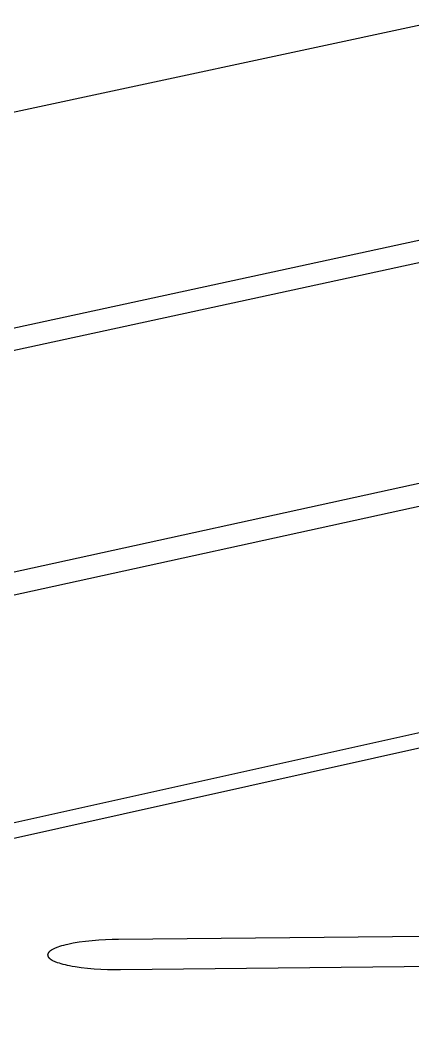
# Model space of a CAD drawing. Header units: millimetres. Extents: x 0 to 4030, y -54 to 2762.
# Drawn here: x 1063.05 to 1078.04, y 959.5 to 998.54 of the extents above; entities that cross this region are included whole.
import ezdxf

# ---------------------------------------------------------------- set-up
doc = ezdxf.new("R2010")
doc.units = ezdxf.units.MM
doc.header["$MEASUREMENT"] = 0
doc.layers.add('Utwórz2D linie widoczne', color=7, linetype='Continuous', true_color=0x000000)

msp = doc.modelspace()

# ---------------------------------------------------------------- linework, layer by layer
at = {"layer": 'Utwórz2D linie widoczne'}
for p, q in [((1079.193, 998.538), (959.695, 972.974)), ((1099.621, 994.744), (980.202, 968.895)), ((1101.728, 994.353), (982.318, 968.474)), ((1122.404, 990.513), (1003.082, 964.345)), ((1124.536, 990.117), (1005.225, 963.918)), ((1145.463, 986.23), (1026.251, 959.737)), ((1027.823, 959.504), (1147.073, 986.026)), ((1066.046, 963.38), (1065.791, 963.36)), ((1066.303, 963.396), (1066.046, 963.38)), ((1066.558, 963.405), (1066.303, 963.396)), ((1066.806, 963.41), (1066.558, 963.405)), ((1078.589, 963.52), (1066.806, 963.41)), ((1064.219, 962.989), (1064.209, 962.982)), ((1064.23, 962.996), (1064.219, 962.989)), ((1064.241, 963.003), (1064.23, 962.996)), ((1064.252, 963.01), (1064.241, 963.003)), ((1064.276, 963.024), (1064.252, 963.01)), ((1064.301, 963.037), (1064.276, 963.024)), ((1064.328, 963.05), (1064.301, 963.037)), ((1064.356, 963.063), (1064.328, 963.05)), ((1064.386, 963.076), (1064.356, 963.063)), ((1064.417, 963.089), (1064.386, 963.076)), ((1064.448, 963.101), (1064.417, 963.089)), ((1064.482, 963.113), (1064.448, 963.101)), ((1064.551, 963.137), (1064.482, 963.113)), ((1064.625, 963.16), (1064.551, 963.137)), ((1064.702, 963.181), (1064.625, 963.16)), ((1064.782, 963.202), (1064.702, 963.181)), ((1064.865, 963.221), (1064.782, 963.202)), ((1064.967, 963.243), (1064.865, 963.221)), ((1065.074, 963.263), (1064.967, 963.243)), ((1065.3, 963.301), (1065.074, 963.263)), ((1065.541, 963.333), (1065.3, 963.301)), ((1065.791, 963.36), (1065.541, 963.333)), ((1064.094, 962.829), (1064.093, 962.825)), ((1064.093, 962.825), (1064.093, 962.821)), ((1064.093, 962.821), (1064.093, 962.817)), ((1064.093, 962.817), (1064.093, 962.814)), ((1064.093, 962.814), (1064.093, 962.81)), ((1064.093, 962.81), (1064.093, 962.806)), ((1064.093, 962.806), (1064.094, 962.803)), ((1064.095, 962.836), (1064.094, 962.832)), ((1064.094, 962.832), (1064.094, 962.829)), ((1064.094, 962.803), (1064.094, 962.799)), ((1064.094, 962.799), (1064.095, 962.795)), ((1064.096, 962.843), (1064.095, 962.84)), ((1064.095, 962.84), (1064.095, 962.836)), ((1064.095, 962.795), (1064.095, 962.791)), ((1064.095, 962.791), (1064.096, 962.788)), ((1064.097, 962.847), (1064.096, 962.843)), ((1064.096, 962.788), (1064.097, 962.784)), ((1064.098, 962.851), (1064.097, 962.847)), ((1064.097, 962.784), (1064.098, 962.78)), ((1064.099, 962.855), (1064.098, 962.851)), ((1064.098, 962.78), (1064.099, 962.777)), ((1064.101, 962.858), (1064.099, 962.855)), ((1064.099, 962.777), (1064.1, 962.773)), ((1064.1, 962.773), (1064.102, 962.769)), ((1064.102, 962.862), (1064.101, 962.858)), ((1064.103, 962.866), (1064.102, 962.862)), ((1064.102, 962.769), (1064.103, 962.765)), ((1064.105, 962.87), (1064.103, 962.866)), ((1064.103, 962.765), (1064.105, 962.762)), ((1064.107, 962.873), (1064.105, 962.87)), ((1064.105, 962.762), (1064.107, 962.758)), ((1064.109, 962.877), (1064.107, 962.873)), ((1064.107, 962.758), (1064.108, 962.754)), ((1064.108, 962.754), (1064.11, 962.751)), ((1064.11, 962.881), (1064.109, 962.877)), ((1064.113, 962.884), (1064.11, 962.881)), ((1064.11, 962.751), (1064.112, 962.747)), ((1064.112, 962.747), (1064.114, 962.743)), ((1064.115, 962.888), (1064.113, 962.884)), ((1064.114, 962.743), (1064.117, 962.74)), ((1064.117, 962.892), (1064.115, 962.888)), ((1064.119, 962.895), (1064.117, 962.892)), ((1064.117, 962.74), (1064.119, 962.736)), ((1064.122, 962.899), (1064.119, 962.895)), ((1064.119, 962.736), (1064.122, 962.732)), ((1064.125, 962.903), (1064.122, 962.899)), ((1064.122, 962.732), (1064.124, 962.729)), ((1064.124, 962.729), (1064.127, 962.725)), ((1064.127, 962.906), (1064.125, 962.903)), ((1064.13, 962.91), (1064.127, 962.906)), ((1064.127, 962.725), (1064.13, 962.721)), ((1064.133, 962.914), (1064.13, 962.91)), ((1064.13, 962.721), (1064.133, 962.718)), ((1064.136, 962.917), (1064.133, 962.914)), ((1064.133, 962.718), (1064.136, 962.714)), ((1064.139, 962.921), (1064.136, 962.917)), ((1064.136, 962.714), (1064.139, 962.711)), ((1064.142, 962.925), (1064.139, 962.921)), ((1064.139, 962.711), (1064.146, 962.703)), ((1064.149, 962.932), (1064.142, 962.925)), ((1064.146, 962.703), (1064.153, 962.696)), ((1064.157, 962.939), (1064.149, 962.932)), ((1064.153, 962.696), (1064.16, 962.689)), ((1064.164, 962.946), (1064.157, 962.939)), ((1064.16, 962.689), (1064.168, 962.682)), ((1064.173, 962.954), (1064.164, 962.946)), ((1064.168, 962.682), (1064.177, 962.675)), ((1064.181, 962.961), (1064.173, 962.954)), ((1064.177, 962.675), (1064.185, 962.668)), ((1064.19, 962.968), (1064.181, 962.961)), ((1064.185, 962.668), (1064.195, 962.661)), ((1064.199, 962.975), (1064.19, 962.968)), ((1064.195, 962.661), (1064.204, 962.654)), ((1064.209, 962.982), (1064.199, 962.975)), ((1064.204, 962.654), (1064.214, 962.647)), ((1064.214, 962.647), (1064.225, 962.64)), ((1064.225, 962.64), (1064.236, 962.633)), ((1064.236, 962.633), (1064.247, 962.626)), ((1064.247, 962.626), (1064.258, 962.62)), ((1064.258, 962.62), (1064.283, 962.606)), ((1064.283, 962.606), (1064.309, 962.593)), ((1064.309, 962.593), (1064.336, 962.58)), ((1064.336, 962.58), (1064.365, 962.567)), ((1064.365, 962.567), (1064.395, 962.555)), ((1064.395, 962.555), (1064.426, 962.543)), ((1064.426, 962.543), (1064.459, 962.531)), ((1064.459, 962.531), (1064.527, 962.508)), ((1064.527, 962.508), (1064.601, 962.485)), ((1064.601, 962.485), (1064.678, 962.464)), ((1064.678, 962.464), (1064.758, 962.444)), ((1064.758, 962.444), (1064.841, 962.426)), ((1064.841, 962.426), (1064.927, 962.408)), ((1064.927, 962.408), (1065.032, 962.389)), ((1065.032, 962.389), (1065.141, 962.37)), ((1065.141, 962.37), (1065.371, 962.338)), ((1065.371, 962.338), (1065.614, 962.311)), ((1065.614, 962.311), (1065.866, 962.29)), ((1065.866, 962.29), (1066.123, 962.274)), ((1066.123, 962.274), (1066.38, 962.264)), ((1066.38, 962.264), (1066.634, 962.26)), ((1066.634, 962.26), (1066.881, 962.26)), ((1066.881, 962.26), (1081.252, 962.413))]:
    msp.add_line(p, q, dxfattribs=at)

doc.saveas('drawing.dxf')
